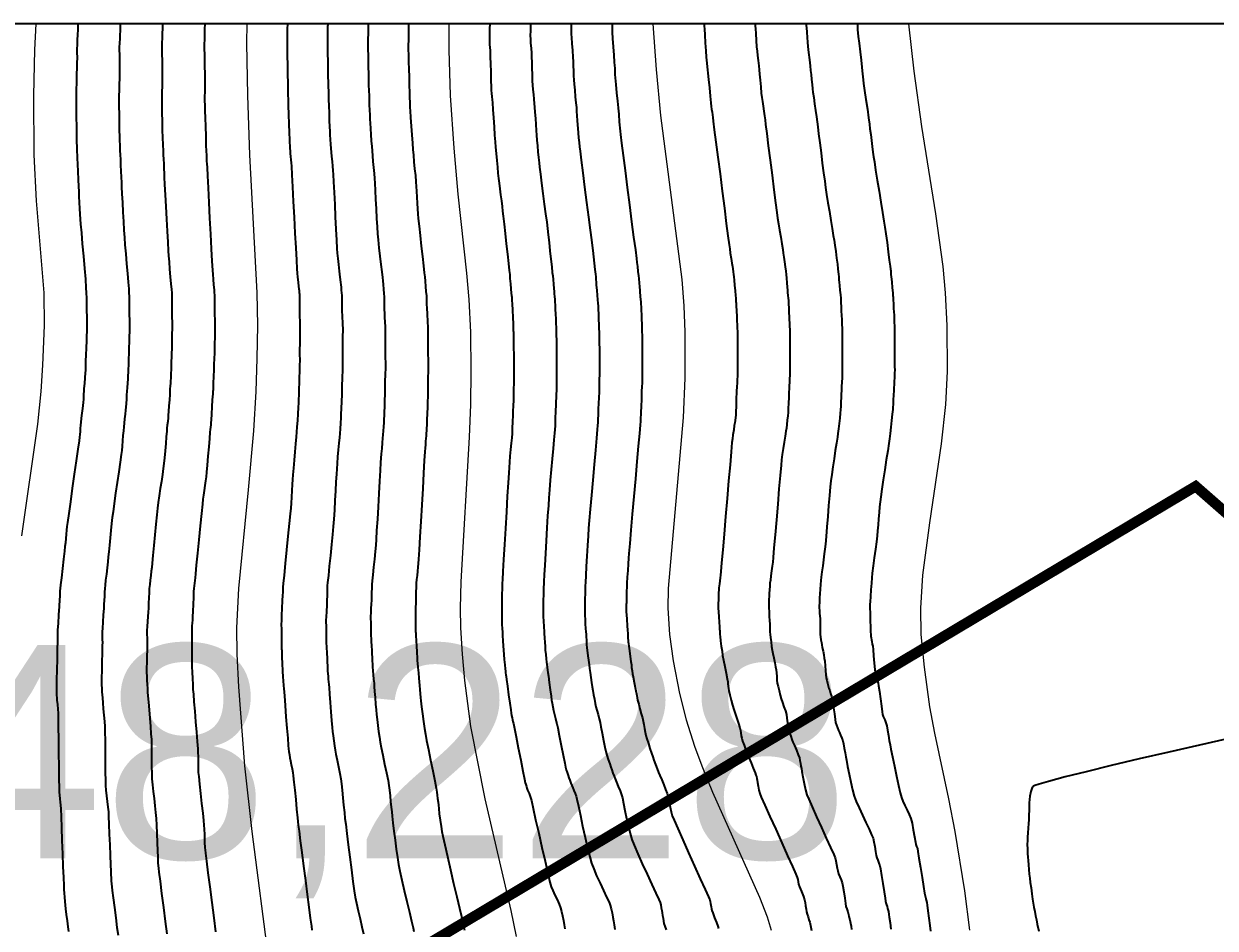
# Model space of a CAD drawing. Extents: x 27 to 849, y 0 to 853.
# Drawn here: x 329.2 to 442.5, y 766.5 to 852.5 of the extents above; entities that cross this region are included whole.
import ezdxf
from ezdxf.enums import TextEntityAlignment as Align

# ---------------------------------------------------------------- set-up
doc = ezdxf.new("R2010")
doc.units = 0
doc.header["$LTSCALE"] = 2
for name, color, linetype in [('ARQ - PORTAS E ESQUADRIAS 1-50', 2, 'Continuous'), ('Curva 1 m', 5, 'Continuous'), ('Curva Mestra', 1, 'Continuous'), ('TXT - TEXTO 01', 142, 'Continuous')]:
    doc.layers.add(name, color=color, linetype=linetype)
doc.styles.add('ARIAL', font='arial.ttf')

msp = doc.modelspace()

# ---------------------------------------------------------------- linework, layer by layer
at = {"layer": 'ARQ - PORTAS E ESQUADRIAS 1-50', "elevation": 45}
msp.add_lwpolyline([(848.94, 852.52), (26.51, 852.52), (26.51, 7.38), (848.94, 7.38)], close=True, dxfattribs=at)
at = {"layer": 'ARQ - PORTAS E ESQUADRIAS 1-50', "const_width": 1}
msp.add_lwpolyline([(619.66, 64.96), (532.95, 53.73), (488.22, 57.38), (464.07, 66.69), (452.24, 74.7), (148.79, 382.23), (76.61, 469.9), (65.46, 493.56), (62.14, 582.82), (440.6, 808.53), (802.5, 491.86), (619.66, 64.96)], close=True, dxfattribs=at)
at = {"layer": 'Curva 1 m', "linetype": 'Continuous', "lineweight": -3}
for points, elevation in [([(334.32, 852.52), (334.32, 852.5), (334.32, 852.44), (334.31, 852.31), (334.31, 852.16), (334.3, 851.94), (334.28, 851.5), (334.25, 850.97), (334.23, 850.49), (334.21, 850.19), (334.21, 849.96), (334.22, 849.69), (334.23, 849.42), (334.23, 849.19), (334.22, 848.9), (334.21, 848.37), (334.19, 847.69), (334.17, 846.95), (334.15, 846.25), (334.15, 845.69), (334.15, 845.16), (334.15, 844.44), (334.16, 843.62), (334.17, 842.79), (334.18, 842.05), (334.19, 841.48), (334.19, 841.19), (334.2, 840.93), (334.21, 840.63), (334.22, 840.32), (334.23, 840.06), (334.24, 839.75), (334.27, 839.18), (334.3, 838.46), (334.33, 837.72), (334.36, 837.05), (334.39, 836.56), (334.41, 836.09), (334.44, 835.54), (334.47, 834.96), (334.5, 834.41), (334.53, 833.94), (334.57, 833.47), (334.64, 832.64), (334.73, 831.59), (334.83, 830.43), (334.93, 829.26), (335.02, 828.22), (335.08, 827.4), (335.11, 826.94), (335.13, 826.44), (335.14, 825.82), (335.14, 825.2), (335.15, 824.7), (335.15, 824.44), (335.15, 824.24), (335.16, 824.01), (335.16, 823.81), (335.16, 823.62), (335.15, 823.39), (335.15, 823.19), (335.14, 822.92), (335.12, 822.38), (335.1, 821.69), (335.07, 821), (335.05, 820.46), (335.04, 820.19), (335.03, 819.99), (335.03, 819.76), (335.02, 819.56), (335, 819.31), (334.97, 818.85), (334.93, 818.31), (334.89, 817.83), (334.87, 817.56), (334.86, 817.33), (334.84, 817.05), (334.83, 816.81), (334.8, 816.51), (334.74, 815.93), (334.66, 815.27), (334.6, 814.67), (334.56, 814.31), (334.54, 814.05), (334.52, 813.75), (334.49, 813.45), (334.47, 813.19), (334.42, 812.84), (334.31, 812.05), (334.16, 810.96), (333.97, 809.69), (333.78, 808.34), (333.6, 807.05), (333.44, 805.93), (333.33, 805.1), (333.27, 804.69), (333.23, 804.35), (333.19, 803.96), (333.15, 803.55), (333.12, 803.15), (333.08, 802.81), (333.03, 802.36), (332.94, 801.6), (332.84, 800.7), (332.74, 799.83), (332.66, 799.15), (332.63, 798.81), (332.61, 798.58), (332.6, 798.3), (332.59, 798.06), (332.57, 797.75), (332.53, 797.1), (332.48, 796.29), (332.42, 795.49), (332.38, 794.86), (332.37, 794.56), (332.37, 794.41), (332.37, 794.22), (332.37, 794.06), (332.37, 793.75), (332.35, 793.04), (332.33, 792.09), (332.31, 791.06), (332.29, 790.11), (332.28, 789.39), (332.27, 789.06), (332.28, 788.87), (332.29, 788.64), (332.3, 788.44), (332.32, 788.19), (332.36, 787.78), (332.4, 787.32), (332.42, 786.94), (332.43, 786.52), (332.44, 785.65), (332.46, 784.48), (332.48, 783.17), (332.49, 781.85), (332.51, 780.7), (332.52, 779.84), (332.53, 779.44), (332.56, 779.15), (332.6, 778.81), (332.63, 778.48), (332.66, 778.19), (332.68, 777.84), (332.71, 777.09), (332.75, 776.06), (332.8, 774.85), (332.85, 773.58), (332.89, 772.37), (332.93, 771.32), (332.96, 770.56), (332.98, 770.19), (333, 769.84), (333.03, 769.44), (333.06, 769.04), (333.1, 768.69), (333.14, 768.33), (333.21, 767.79), (333.29, 767.19), (333.36, 766.62), (333.42, 766.19)], 51), ([(338.33, 852.52), (338.33, 852.5), (338.33, 852.43), (338.33, 852.28), (338.33, 852.04), (338.32, 851.79), (338.31, 851.53), (338.29, 851.13), (338.26, 850.68), (338.25, 850.31), (338.25, 850.01), (338.26, 849.59), (338.27, 849.14), (338.28, 848.69), (338.28, 848.31), (338.27, 847.9), (338.26, 847.36), (338.24, 846.76), (338.23, 846.18), (338.22, 845.69), (338.22, 845.24), (338.22, 844.64), (338.23, 843.96), (338.24, 843.3), (338.24, 842.72), (338.25, 842.31), (338.26, 841.91), (338.28, 841.44), (338.3, 840.94), (338.31, 840.47), (338.33, 840.06), (338.35, 839.63), (338.37, 839.08), (338.4, 838.49), (338.42, 837.92), (338.45, 837.44), (338.47, 837), (338.5, 836.34), (338.54, 835.52), (338.59, 834.62), (338.64, 833.72), (338.69, 832.88), (338.73, 832.19), (338.78, 831.49), (338.86, 830.63), (338.94, 829.69), (339.02, 828.78), (339.09, 827.95), (339.14, 827.31), (339.17, 826.94), (339.18, 826.59), (339.19, 826.16), (339.19, 825.73), (339.19, 825.34), (339.2, 825.06), (339.2, 824.78), (339.21, 824.44), (339.21, 824.1), (339.21, 823.81), (339.21, 823.53), (339.21, 823.19), (339.2, 822.85), (339.2, 822.56), (339.19, 822.24), (339.17, 821.72), (339.15, 821.15), (339.13, 820.64), (339.11, 820.31), (339.11, 820.03), (339.1, 819.69), (339.08, 819.35), (339.07, 819.06), (339.05, 818.75), (339.02, 818.34), (338.99, 817.92), (338.96, 817.56), (338.94, 817.22), (338.92, 816.81), (338.9, 816.41), (338.87, 816.06), (338.84, 815.76), (338.8, 815.38), (338.75, 814.95), (338.71, 814.54), (338.67, 814.19), (338.64, 813.82), (338.6, 813.35), (338.56, 812.85), (338.52, 812.36), (338.48, 811.94), (338.43, 811.54), (338.33, 810.83), (338.2, 809.92), (338.05, 808.9), (337.9, 807.86), (337.76, 806.9), (337.65, 806.1), (337.58, 805.56), (337.52, 805), (337.45, 804.33), (337.38, 803.62), (337.31, 802.92), (337.25, 802.3), (337.2, 801.81), (337.15, 801.34), (337.09, 800.77), (337.02, 800.16), (336.95, 799.59), (336.9, 799.12), (336.87, 798.81), (336.84, 798.47), (336.83, 798.07), (336.81, 797.66), (336.79, 797.31), (336.77, 796.91), (336.73, 796.3), (336.68, 795.61), (336.64, 795.03), (336.62, 794.69), (336.62, 794.46), (336.63, 794.19), (336.63, 793.92), (336.64, 793.69), (336.63, 793.34), (336.62, 792.67), (336.6, 791.84), (336.58, 791), (336.57, 790.31), (336.56, 789.94), (336.57, 789.65), (336.58, 789.31), (336.6, 788.98), (336.62, 788.69), (336.64, 788.41), (336.68, 787.94), (336.73, 787.37), (336.79, 786.75), (336.83, 786.17), (336.86, 785.69), (336.87, 785.16), (336.89, 784.34), (336.89, 783.35), (336.9, 782.31), (336.91, 781.33), (336.93, 780.54), (336.94, 780.06), (336.98, 779.61), (337.04, 779.09), (337.1, 778.54), (337.16, 778.02), (337.21, 777.56), (337.23, 777.13), (337.26, 776.39), (337.3, 775.45), (337.34, 774.43), (337.37, 773.42), (337.41, 772.54), (337.43, 771.88), (337.44, 771.56), (337.46, 771.3), (337.48, 771), (337.51, 770.7), (337.53, 770.44), (337.57, 770.09), (337.66, 769.39), (337.78, 768.47), (337.91, 767.48), (338.03, 766.55), (338.13, 765.83)], 52), ([(342.35, 852.52), (342.35, 852.5), (342.35, 852.42), (342.35, 852.27), (342.35, 852.02), (342.34, 851.68), (342.34, 851.42), (342.32, 851.11), (342.3, 850.75), (342.29, 850.44), (342.29, 850.16), (342.3, 849.65), (342.31, 849.02), (342.32, 848.37), (342.33, 847.81), (342.33, 847.44), (342.32, 847.04), (342.31, 846.56), (342.3, 846.09), (342.29, 845.69), (342.29, 845.33), (342.29, 844.87), (342.3, 844.36), (342.3, 843.86), (342.31, 843.44), (342.32, 843.01), (342.34, 842.4), (342.37, 841.7), (342.39, 841.01), (342.41, 840.44), (342.43, 840.06), (342.45, 839.66), (342.47, 839.19), (342.49, 838.72), (342.51, 838.31), (342.53, 837.95), (342.56, 837.24), (342.61, 836.27), (342.67, 835.15), (342.74, 833.95), (342.8, 832.79), (342.86, 831.76), (342.9, 830.94), (342.93, 830.44), (342.98, 829.88), (343.03, 829.19), (343.1, 828.46), (343.16, 827.79), (343.2, 827.25), (343.23, 826.94), (343.23, 826.65), (343.24, 826.32), (343.24, 825.98), (343.24, 825.69), (343.25, 825.41), (343.25, 825.03), (343.26, 824.59), (343.27, 824.17), (343.27, 823.81), (343.27, 823.47), (343.26, 823.05), (343.26, 822.63), (343.25, 822.24), (343.25, 821.94), (343.23, 821.59), (343.22, 821.19), (343.2, 820.79), (343.19, 820.44), (343.18, 820.12), (343.17, 819.68), (343.15, 819.23), (343.14, 818.82), (343.13, 818.56), (343.11, 818.33), (343.09, 818.06), (343.07, 817.8), (343.05, 817.56), (343.04, 817.26), (343.01, 816.75), (342.97, 816.17), (342.94, 815.65), (342.91, 815.31), (342.89, 815.03), (342.85, 814.69), (342.81, 814.35), (342.78, 814.06), (342.76, 813.76), (342.72, 813.24), (342.66, 812.59), (342.6, 811.89), (342.55, 811.23), (342.49, 810.69), (342.43, 810.23), (342.35, 809.65), (342.26, 809), (342.15, 808.31), (342.05, 807.62), (341.96, 806.99), (341.89, 806.44), (341.82, 805.8), (341.73, 804.92), (341.63, 803.92), (341.53, 802.9), (341.44, 801.96), (341.37, 801.23), (341.33, 800.81), (341.29, 800.45), (341.24, 800.03), (341.18, 799.6), (341.14, 799.18), (341.1, 798.81), (341.08, 798.42), (341.05, 797.93), (341.03, 797.4), (341.01, 796.93), (340.99, 796.56), (340.97, 796.15), (340.93, 795.66), (340.9, 795.19), (340.88, 794.81), (340.88, 794.47), (340.89, 794.07), (340.9, 793.66), (340.9, 793.31), (340.89, 792.95), (340.88, 792.41), (340.86, 791.8), (340.85, 791.23), (340.85, 790.81), (340.86, 790.48), (340.87, 790.08), (340.89, 789.67), (340.92, 789.28), (340.94, 788.94), (340.96, 788.59), (341.01, 788), (341.08, 787.27), (341.15, 786.47), (341.21, 785.68), (341.26, 784.98), (341.3, 784.44), (341.31, 783.88), (341.32, 783.25), (341.32, 782.56), (341.32, 781.88), (341.33, 781.24), (341.35, 780.69), (341.4, 780.14), (341.46, 779.5), (341.55, 778.82), (341.63, 778.14), (341.7, 777.5), (341.75, 776.94), (341.79, 776.31), (341.82, 775.5), (341.85, 774.64), (341.88, 773.84), (341.9, 773.24), (341.91, 772.94), (341.92, 772.7), (341.94, 772.43), (341.97, 772.19), (342.01, 771.82), (342.12, 770.97), (342.27, 769.8), (342.45, 768.46), (342.62, 767.13), (342.78, 765.95)], 53), ([(346.37, 852.52), (346.37, 852.49), (346.37, 852.38), (346.36, 852.14), (346.36, 851.77), (346.35, 851.31), (346.35, 851.06), (346.34, 850.9), (346.33, 850.72), (346.33, 850.56), (346.33, 850.24), (346.34, 849.52), (346.35, 848.6), (346.37, 847.68), (346.38, 846.93), (346.38, 846.56), (346.38, 846.29), (346.37, 845.97), (346.36, 845.69), (346.36, 845.46), (346.36, 845.15), (346.37, 844.83), (346.37, 844.56), (346.38, 844.23), (346.4, 843.58), (346.43, 842.74), (346.47, 841.84), (346.49, 841.01), (346.52, 840.37), (346.53, 840.06), (346.54, 839.79), (346.55, 839.47), (346.57, 839.19), (346.59, 838.85), (346.63, 838.05), (346.69, 836.91), (346.76, 835.53), (346.84, 834.03), (346.92, 832.52), (347, 831.12), (347.06, 829.94), (347.11, 829.09), (347.13, 828.69), (347.17, 828.24), (347.22, 827.7), (347.26, 827.22), (347.28, 826.94), (347.29, 826.74), (347.29, 826.51), (347.29, 826.31), (347.29, 826.05), (347.3, 825.55), (347.31, 824.93), (347.32, 824.31), (347.33, 823.81), (347.32, 823.32), (347.32, 822.7), (347.31, 822.09), (347.3, 821.59), (347.29, 821.31), (347.29, 821.08), (347.28, 820.8), (347.27, 820.56), (347.25, 820.24), (347.23, 819.64), (347.21, 818.94), (347.19, 818.36), (347.18, 818.06), (347.17, 817.91), (347.16, 817.72), (347.14, 817.56), (347.13, 817.31), (347.09, 816.76), (347.05, 816.08), (347.01, 815.39), (346.98, 814.84), (346.96, 814.56), (346.94, 814.37), (346.91, 814.14), (346.89, 813.94), (346.87, 813.67), (346.82, 813.07), (346.75, 812.28), (346.68, 811.4), (346.61, 810.55), (346.54, 809.86), (346.5, 809.44), (346.45, 809.06), (346.39, 808.61), (346.32, 808.14), (346.25, 807.7), (346.2, 807.31), (346.15, 806.84), (346.06, 805.94), (345.94, 804.76), (345.81, 803.45), (345.68, 802.16), (345.57, 801.02), (345.49, 800.19), (345.45, 799.81), (345.42, 799.58), (345.39, 799.32), (345.36, 799.05), (345.34, 798.81), (345.32, 798.52), (345.29, 797.97), (345.26, 797.3), (345.23, 796.64), (345.21, 796.1), (345.2, 795.81), (345.18, 795.54), (345.15, 795.22), (345.14, 794.94), (345.14, 794.67), (345.15, 794.23), (345.15, 793.72), (345.16, 793.25), (345.16, 792.94), (345.16, 792.65), (345.15, 792.31), (345.14, 791.98), (345.14, 791.69), (345.15, 791.37), (345.17, 790.86), (345.2, 790.26), (345.23, 789.67), (345.25, 789.19), (345.29, 788.76), (345.34, 788.04), (345.42, 787.13), (345.5, 786.13), (345.58, 785.13), (345.66, 784.24), (345.71, 783.56), (345.73, 783.19), (345.74, 782.85), (345.75, 782.46), (345.75, 782.05), (345.75, 781.65), (345.76, 781.31), (345.8, 780.91), (345.87, 780.2), (345.97, 779.31), (346.08, 778.35), (346.18, 777.45), (346.25, 776.73), (346.29, 776.31), (346.32, 775.91), (346.34, 775.41), (346.35, 774.91), (346.36, 774.51), (346.37, 774.31), (346.38, 774.13), (346.4, 773.94), (346.44, 773.64), (346.54, 772.87), (346.68, 771.76), (346.86, 770.42), (347.05, 768.95), (347.24, 767.49), (347.41, 766.14)], 54), ([(354.23, 852.52), (354.23, 852.49), (354.23, 852.38), (354.22, 852.14), (354.22, 851.77), (354.21, 851.31), (354.21, 851.06), (354.21, 850.9), (354.21, 850.72), (354.21, 850.56), (354.21, 850.24), (354.22, 849.52), (354.23, 848.6), (354.24, 847.68), (354.26, 846.93), (354.26, 846.56), (354.27, 846.29), (354.28, 845.97), (354.29, 845.69), (354.3, 845.38), (354.32, 844.74), (354.35, 843.9), (354.38, 843), (354.41, 842.16), (354.43, 841.51), (354.44, 841.19), (354.46, 840.95), (354.48, 840.68), (354.5, 840.41), (354.51, 840.19), (354.54, 839.91), (354.57, 839.59), (354.59, 839.31), (354.61, 838.97), (354.65, 838.17), (354.72, 837.02), (354.79, 835.63), (354.87, 834.13), (354.95, 832.62), (355.02, 831.22), (355.09, 830.04), (355.14, 829.2), (355.16, 828.81), (355.2, 828.43), (355.25, 827.96), (355.3, 827.55), (355.32, 827.31), (355.34, 827.16), (355.36, 826.97), (355.37, 826.81), (355.37, 826.52), (355.38, 825.93), (355.39, 825.23), (355.4, 824.63), (355.41, 824.31), (355.41, 824.12), (355.43, 823.89), (355.43, 823.69), (355.43, 823.39), (355.42, 822.8), (355.41, 822.11), (355.4, 821.51), (355.4, 821.19), (355.4, 820.95), (355.41, 820.68), (355.41, 820.44), (355.4, 820.12), (355.38, 819.52), (355.36, 818.83), (355.34, 818.24), (355.33, 817.94), (355.32, 817.74), (355.32, 817.51), (355.32, 817.31), (355.31, 817.12), (355.3, 816.89), (355.29, 816.69), (355.28, 816.47), (355.25, 816.02), (355.22, 815.43), (355.18, 814.79), (355.14, 814.18), (355.11, 813.69), (355.07, 813.23), (355.01, 812.58), (354.94, 811.81), (354.87, 811.02), (354.81, 810.26), (354.75, 809.63), (354.72, 809.19), (354.69, 808.69), (354.65, 808.12), (354.62, 807.51), (354.59, 806.94), (354.55, 806.44), (354.51, 805.91), (354.41, 804.98), (354.29, 803.78), (354.16, 802.47), (354.03, 801.18), (353.92, 800.06), (353.84, 799.27), (353.8, 798.94), (353.8, 798.78), (353.79, 798.6), (353.79, 798.44), (353.78, 798.18), (353.75, 797.63), (353.72, 796.93), (353.68, 796.23), (353.66, 795.69), (353.65, 795.44), (353.65, 795.25), (353.66, 795.06), (353.66, 794.83), (353.66, 794.36), (353.67, 793.8), (353.68, 793.31), (353.68, 793.06), (353.69, 792.91), (353.7, 792.72), (353.71, 792.56), (353.72, 792.27), (353.75, 791.67), (353.78, 790.96), (353.81, 790.36), (353.82, 790.06), (353.84, 789.91), (353.85, 789.72), (353.87, 789.56), (353.89, 789.28), (353.95, 788.6), (354.02, 787.67), (354.1, 786.6), (354.19, 785.53), (354.27, 784.58), (354.32, 783.88), (354.35, 783.56), (354.38, 783.29), (354.43, 782.97), (354.47, 782.69), (354.52, 782.43), (354.6, 782.05), (354.68, 781.65), (354.74, 781.31), (354.78, 780.99), (354.84, 780.4), (354.93, 779.61), (355.02, 778.73), (355.11, 777.82), (355.2, 776.99), (355.27, 776.31), (355.35, 775.73), (355.46, 774.82), (355.6, 773.68), (355.77, 772.38), (355.94, 771.03), (356.12, 769.7), (356.28, 768.48), (356.41, 767.45), (356.51, 766.7), (356.57, 766.31)], 56), ([(358.07, 852.52), (358.07, 852.5), (358.07, 852.42), (358.06, 852.27), (358.06, 852.02), (358.06, 851.68), (358.05, 851.42), (358.05, 851.11), (358.05, 850.75), (358.05, 850.44), (358.05, 850.16), (358.06, 849.65), (358.07, 849.02), (358.07, 848.37), (358.08, 847.81), (358.09, 847.44), (358.1, 847.04), (358.11, 846.56), (358.13, 846.09), (358.14, 845.69), (358.15, 845.32), (358.17, 844.73), (358.2, 844.03), (358.22, 843.32), (358.24, 842.72), (358.26, 842.31), (358.28, 841.95), (358.31, 841.51), (358.34, 841.07), (358.37, 840.65), (358.4, 840.31), (358.43, 839.91), (358.48, 839.44), (358.52, 838.97), (358.56, 838.56), (358.58, 838.2), (358.62, 837.48), (358.67, 836.49), (358.73, 835.35), (358.79, 834.15), (358.85, 832.98), (358.9, 831.95), (358.95, 831.16), (358.98, 830.69), (359.03, 830.21), (359.09, 829.62), (359.16, 828.99), (359.23, 828.41), (359.28, 827.95), (359.31, 827.69), (359.34, 827.46), (359.36, 827.19), (359.38, 826.92), (359.4, 826.69), (359.41, 826.42), (359.41, 826.01), (359.42, 825.54), (359.42, 825.11), (359.43, 824.81), (359.44, 824.53), (359.46, 824.19), (359.48, 823.85), (359.49, 823.56), (359.49, 823.28), (359.48, 822.88), (359.47, 822.43), (359.46, 822.01), (359.46, 821.69), (359.46, 821.34), (359.47, 820.94), (359.48, 820.54), (359.48, 820.19), (359.47, 819.87), (359.46, 819.45), (359.44, 819), (359.43, 818.6), (359.42, 818.31), (359.41, 818.03), (359.41, 817.69), (359.41, 817.35), (359.4, 817.06), (359.39, 816.78), (359.38, 816.44), (359.36, 816.1), (359.35, 815.81), (359.33, 815.51), (359.31, 815.05), (359.28, 814.52), (359.24, 814), (359.21, 813.56), (359.18, 813.17), (359.13, 812.62), (359.07, 811.99), (359.01, 811.33), (358.96, 810.71), (358.92, 810.19), (358.89, 809.68), (358.85, 808.96), (358.8, 808.11), (358.75, 807.19), (358.7, 806.26), (358.65, 805.41), (358.6, 804.69), (358.53, 803.93), (358.44, 802.98), (358.33, 801.95), (358.22, 800.93), (358.13, 800.04), (358.06, 799.38), (358.03, 799.06), (358.02, 798.83), (358.02, 798.57), (358.01, 798.3), (358.01, 798.06), (357.99, 797.75), (357.97, 797.22), (357.94, 796.62), (357.91, 796.1), (357.9, 795.81), (357.9, 795.58), (357.91, 795.3), (357.91, 795.06), (357.92, 794.78), (357.92, 794.34), (357.93, 793.88), (357.93, 793.56), (357.94, 793.33), (357.96, 793.06), (357.98, 792.8), (357.99, 792.56), (358, 792.29), (358.02, 791.87), (358.04, 791.39), (358.06, 790.96), (358.08, 790.69), (358.1, 790.46), (358.12, 790.19), (358.15, 789.92), (358.17, 789.69), (358.19, 789.38), (358.24, 788.76), (358.3, 787.95), (358.37, 787.07), (358.44, 786.24), (358.49, 785.57), (358.53, 785.19), (358.58, 784.78), (358.64, 784.31), (358.71, 783.84), (358.77, 783.44), (358.84, 783.05), (358.96, 782.48), (359.1, 781.84), (359.22, 781.21), (359.31, 780.69), (359.37, 780.23), (359.44, 779.61), (359.51, 778.91), (359.58, 778.19), (359.65, 777.51), (359.71, 776.94), (359.78, 776.38), (359.88, 775.51), (360.02, 774.43), (360.16, 773.24), (360.32, 772.05), (360.46, 770.95), (360.59, 770.05), (360.68, 769.44), (360.8, 768.86), (360.96, 768.14), (361.14, 767.37), (361.32, 766.61), (361.48, 765.95)], 57), ([(361.91, 852.52), (361.91, 852.5), (361.91, 852.43), (361.9, 852.28), (361.9, 852.04), (361.9, 851.79), (361.9, 851.53), (361.89, 851.13), (361.89, 850.68), (361.89, 850.31), (361.89, 850.01), (361.9, 849.59), (361.9, 849.14), (361.91, 848.69), (361.92, 848.31), (361.93, 847.89), (361.95, 847.33), (361.96, 846.72), (361.98, 846.14), (362, 845.69), (362.01, 845.28), (362.02, 844.81), (362.04, 844.32), (362.06, 843.85), (362.08, 843.44), (362.1, 843.06), (362.13, 842.55), (362.17, 841.98), (362.21, 841.4), (362.25, 840.86), (362.28, 840.44), (362.32, 839.97), (362.37, 839.42), (362.43, 838.84), (362.48, 838.29), (362.52, 837.81), (362.55, 837.37), (362.58, 836.68), (362.62, 835.83), (362.67, 834.92), (362.71, 834.01), (362.76, 833.2), (362.8, 832.56), (362.86, 831.96), (362.94, 831.22), (363.03, 830.41), (363.12, 829.63), (363.2, 828.92), (363.27, 828.38), (363.3, 828.06), (363.34, 827.71), (363.37, 827.29), (363.41, 826.88), (363.43, 826.56), (363.44, 826.28), (363.44, 825.94), (363.45, 825.6), (363.45, 825.31), (363.46, 825.02), (363.48, 824.61), (363.51, 824.15), (363.53, 823.73), (363.54, 823.44), (363.54, 823.15), (363.53, 822.81), (363.52, 822.48), (363.52, 822.19), (363.52, 821.86), (363.53, 821.35), (363.54, 820.78), (363.55, 820.27), (363.55, 819.94), (363.55, 819.65), (363.53, 819.31), (363.52, 818.98), (363.51, 818.69), (363.5, 818.41), (363.5, 818.03), (363.5, 817.59), (363.49, 817.17), (363.48, 816.81), (363.47, 816.47), (363.46, 816.05), (363.44, 815.63), (363.42, 815.24), (363.41, 814.94), (363.39, 814.59), (363.37, 814.19), (363.34, 813.79), (363.32, 813.44), (363.29, 813.11), (363.25, 812.65), (363.2, 812.13), (363.16, 811.62), (363.12, 811.19), (363.1, 810.78), (363.05, 810.02), (362.99, 809.01), (362.93, 807.83), (362.86, 806.59), (362.79, 805.39), (362.72, 804.32), (362.67, 803.47), (362.64, 802.94), (362.58, 802.34), (362.51, 801.61), (362.43, 800.84), (362.35, 800.12), (362.29, 799.54), (362.26, 799.19), (362.25, 798.84), (362.24, 798.44), (362.23, 798.04), (362.22, 797.69), (362.21, 797.33), (362.18, 796.9), (362.16, 796.49), (362.15, 796.19), (362.15, 795.93), (362.16, 795.61), (362.17, 795.31), (362.17, 795.06), (362.18, 794.83), (362.18, 794.56), (362.18, 794.3), (362.19, 794.06), (362.2, 793.77), (362.23, 793.34), (362.25, 792.9), (362.27, 792.56), (362.29, 792.28), (362.3, 791.94), (362.31, 791.6), (362.33, 791.31), (362.36, 791), (362.39, 790.59), (362.43, 790.17), (362.47, 789.81), (362.49, 789.5), (362.53, 789.02), (362.57, 788.43), (362.62, 787.82), (362.67, 787.25), (362.71, 786.81), (362.76, 786.34), (362.83, 785.79), (362.91, 785.21), (362.99, 784.66), (363.07, 784.19), (363.16, 783.69), (363.31, 782.96), (363.48, 782.11), (363.65, 781.27), (363.8, 780.55), (363.88, 780.06), (363.94, 779.61), (364, 779.09), (364.05, 778.54), (364.1, 778.02), (364.15, 777.56), (364.2, 777.15), (364.27, 776.51), (364.36, 775.73), (364.47, 774.88), (364.58, 774.02), (364.69, 773.22), (364.8, 772.56), (364.93, 771.93), (365.11, 771.07), (365.34, 770.07), (365.59, 769.03), (365.83, 768.03), (366.03, 767.17), (366.19, 766.52), (366.27, 766.19)], 58), ([(365.75, 852.52), (365.75, 852.5), (365.75, 852.44), (365.74, 852.31), (365.74, 852.16), (365.74, 851.94), (365.74, 851.5), (365.74, 850.97), (365.73, 850.49), (365.73, 850.19), (365.73, 849.96), (365.74, 849.69), (365.74, 849.42), (365.75, 849.19), (365.76, 848.86), (365.77, 848.23), (365.8, 847.45), (365.82, 846.67), (365.84, 846.03), (365.85, 845.69), (365.86, 845.43), (365.87, 845.13), (365.88, 844.82), (365.89, 844.56), (365.91, 844.23), (365.95, 843.6), (366.01, 842.8), (366.06, 841.95), (366.12, 841.16), (366.17, 840.56), (366.21, 840.03), (366.27, 839.4), (366.33, 838.73), (366.4, 838.08), (366.45, 837.5), (366.48, 837.06), (366.51, 836.59), (366.54, 836.04), (366.57, 835.46), (366.59, 834.91), (366.63, 834.44), (366.67, 834), (366.75, 833.28), (366.85, 832.38), (366.96, 831.38), (367.07, 830.39), (367.17, 829.5), (367.25, 828.82), (367.29, 828.44), (367.33, 828.04), (367.37, 827.55), (367.41, 827.06), (367.45, 826.66), (367.46, 826.44), (367.47, 826.24), (367.47, 826.01), (367.47, 825.81), (367.49, 825.51), (367.51, 824.91), (367.55, 824.22), (367.58, 823.62), (367.59, 823.31), (367.59, 823.12), (367.58, 822.89), (367.58, 822.69), (367.58, 822.42), (367.59, 821.88), (367.6, 821.19), (367.61, 820.5), (367.62, 819.96), (367.62, 819.69), (367.62, 819.49), (367.61, 819.26), (367.6, 819.06), (367.6, 818.8), (367.59, 818.3), (367.59, 817.68), (367.58, 817.06), (367.57, 816.56), (367.55, 816.07), (367.53, 815.45), (367.5, 814.84), (367.48, 814.34), (367.47, 814.06), (367.46, 813.83), (367.44, 813.55), (367.42, 813.31), (367.4, 813.1), (367.38, 812.79), (367.35, 812.46), (367.33, 812.19), (367.3, 811.82), (367.25, 810.98), (367.18, 809.78), (367.1, 808.33), (367.01, 806.77), (366.92, 805.19), (366.83, 803.73), (366.76, 802.5), (366.7, 801.61), (366.68, 801.19), (366.64, 800.85), (366.6, 800.46), (366.56, 800.05), (366.52, 799.65), (366.49, 799.31), (366.47, 798.93), (366.46, 798.45), (366.45, 797.96), (366.44, 797.55), (366.44, 797.31), (366.43, 797.08), (366.41, 796.8), (366.4, 796.56), (366.41, 796.26), (366.42, 795.79), (366.43, 795.33), (366.43, 795.06), (366.43, 794.91), (366.43, 794.72), (366.44, 794.56), (366.45, 794.32), (366.48, 793.85), (366.51, 793.3), (366.54, 792.82), (366.55, 792.56), (366.56, 792.37), (366.57, 792.14), (366.58, 791.94), (366.6, 791.71), (366.64, 791.28), (366.69, 790.77), (366.73, 790.29), (366.77, 789.94), (366.79, 789.59), (366.82, 789.19), (366.85, 788.79), (366.89, 788.44), (366.93, 788.11), (367, 787.56), (367.08, 786.89), (367.18, 786.17), (367.28, 785.49), (367.37, 784.94), (367.47, 784.36), (367.64, 783.5), (367.84, 782.49), (368.05, 781.45), (368.24, 780.51), (368.39, 779.8), (368.45, 779.44), (368.49, 779.15), (368.52, 778.82), (368.56, 778.48), (368.59, 778.19), (368.62, 777.87), (368.68, 777.36), (368.76, 776.76), (368.84, 776.17), (368.91, 775.69), (369.01, 775.24), (369.19, 774.41), (369.45, 773.31), (369.74, 772.05), (370.04, 770.74), (370.34, 769.48), (370.59, 768.4), (370.78, 767.6), (370.87, 767.19), (370.96, 766.8), (371.06, 766.31)], 59), ([(373.47, 852.52), (373.47, 852.49), (373.47, 852.38), (373.46, 852.16), (373.46, 851.78), (373.46, 851.27), (373.45, 850.82), (373.46, 850.56), (373.47, 850.28), (373.5, 849.97), (373.52, 849.69), (373.53, 849.37), (373.55, 848.73), (373.57, 847.94), (373.59, 847.15), (373.61, 846.51), (373.62, 846.19), (373.65, 845.91), (373.68, 845.59), (373.71, 845.31), (373.73, 845), (373.77, 844.38), (373.83, 843.58), (373.88, 842.71), (373.94, 841.92), (373.98, 841.31), (374.03, 840.79), (374.08, 840.18), (374.14, 839.53), (374.2, 838.89), (374.25, 838.3), (374.3, 837.81), (374.36, 837.35), (374.43, 836.82), (374.5, 836.25), (374.58, 835.69), (374.65, 835.15), (374.7, 834.69), (374.76, 834.21), (374.84, 833.48), (374.94, 832.57), (375.05, 831.58), (375.16, 830.6), (375.26, 829.73), (375.33, 829.07), (375.37, 828.69), (375.4, 828.29), (375.45, 827.79), (375.49, 827.3), (375.52, 826.9), (375.54, 826.69), (375.56, 826.53), (375.57, 826.35), (375.58, 826.19), (375.6, 825.89), (375.63, 825.29), (375.66, 824.59), (375.69, 823.99), (375.7, 823.69), (375.71, 823.53), (375.71, 823.35), (375.72, 823.19), (375.72, 822.94), (375.73, 822.4), (375.74, 821.73), (375.75, 821.04), (375.76, 820.48), (375.76, 820.19), (375.76, 819.91), (375.76, 819.59), (375.76, 819.31), (375.76, 818.98), (375.75, 818.39), (375.74, 817.71), (375.73, 817.13), (375.73, 816.81), (375.72, 816.58), (375.71, 816.3), (375.69, 816.06), (375.68, 815.79), (375.67, 815.29), (375.65, 814.67), (375.62, 814.06), (375.6, 813.56), (375.56, 813.15), (375.52, 812.62), (375.46, 812.02), (375.4, 811.39), (375.35, 810.81), (375.31, 810.31), (375.28, 809.8), (375.22, 808.85), (375.14, 807.58), (375.06, 806.1), (374.97, 804.53), (374.87, 802.98), (374.79, 801.57), (374.73, 800.41), (374.68, 799.62), (374.66, 799.31), (374.66, 799.13), (374.65, 798.94), (374.65, 798.73), (374.64, 798.31), (374.62, 797.79), (374.61, 797.29), (374.61, 796.94), (374.61, 796.56), (374.62, 796.09), (374.63, 795.67), (374.63, 795.44), (374.64, 795.28), (374.65, 795.1), (374.66, 794.94), (374.68, 794.73), (374.7, 794.33), (374.73, 793.84), (374.75, 793.34), (374.78, 792.94), (374.81, 792.54), (374.86, 792.04), (374.9, 791.55), (374.94, 791.15), (374.96, 790.94), (374.98, 790.78), (375.01, 790.6), (375.03, 790.44), (375.07, 790.15), (375.16, 789.51), (375.27, 788.7), (375.38, 787.89), (375.47, 787.25), (375.51, 786.94), (375.55, 786.73), (375.6, 786.5), (375.63, 786.31), (375.67, 786.16), (375.72, 785.97), (375.76, 785.81), (375.83, 785.48), (375.99, 784.69), (376.19, 783.64), (376.42, 782.49), (376.63, 781.44), (376.78, 780.66), (376.85, 780.31), (376.9, 780.15), (376.96, 779.96), (377.01, 779.81), (377.08, 779.63), (377.15, 779.44), (377.21, 779.3), (377.29, 779.11), (377.35, 778.94), (377.43, 778.63), (377.6, 777.88), (377.84, 776.8), (378.13, 775.52), (378.43, 774.17), (378.73, 772.86), (379, 771.72), (379.2, 770.87), (379.31, 770.44), (379.46, 770.07), (379.66, 769.65), (379.87, 769.21), (380.07, 768.79), (380.21, 768.44), (380.3, 768.09), (380.39, 767.67), (380.48, 767.23), (380.55, 766.8), (380.62, 766.44)], 61), ([(377.35, 852.52), (377.34, 852.49), (377.34, 852.39), (377.34, 852.19), (377.34, 851.86), (377.33, 851.42), (377.34, 851.05), (377.36, 850.68), (377.4, 850.21), (377.43, 849.73), (377.46, 849.31), (377.48, 848.91), (377.49, 848.33), (377.51, 847.68), (377.52, 847.1), (377.54, 846.69), (377.57, 846.28), (377.62, 845.81), (377.67, 845.34), (377.71, 844.94), (377.74, 844.6), (377.77, 844.11), (377.81, 843.53), (377.85, 842.93), (377.89, 842.37), (377.92, 841.94), (377.96, 841.47), (378.01, 840.91), (378.06, 840.34), (378.11, 839.79), (378.16, 839.31), (378.21, 838.9), (378.3, 838.21), (378.41, 837.35), (378.53, 836.38), (378.66, 835.38), (378.79, 834.45), (378.89, 833.65), (378.96, 833.06), (379.03, 832.46), (379.11, 831.72), (379.2, 830.92), (379.29, 830.13), (379.37, 829.42), (379.42, 828.88), (379.46, 828.56), (379.49, 828.2), (379.53, 827.77), (379.56, 827.36), (379.59, 827.06), (379.61, 826.83), (379.63, 826.57), (379.65, 826.3), (379.67, 826.06), (379.69, 825.79), (379.71, 825.37), (379.73, 824.89), (379.75, 824.46), (379.76, 824.19), (379.77, 823.96), (379.78, 823.69), (379.79, 823.42), (379.8, 823.19), (379.8, 822.9), (379.81, 822.42), (379.82, 821.86), (379.82, 821.33), (379.83, 820.94), (379.83, 820.54), (379.83, 820.06), (379.83, 819.59), (379.83, 819.19), (379.83, 818.85), (379.82, 818.44), (379.82, 818.01), (379.81, 817.62), (379.8, 817.31), (379.79, 816.97), (379.77, 816.56), (379.75, 816.16), (379.74, 815.81), (379.73, 815.51), (379.71, 815.13), (379.7, 814.7), (379.68, 814.29), (379.66, 813.94), (379.64, 813.59), (379.58, 812.96), (379.5, 812.12), (379.42, 811.15), (379.32, 810.13), (379.23, 809.12), (379.16, 808.2), (379.1, 807.44), (379.05, 806.71), (378.98, 805.72), (378.91, 804.57), (378.84, 803.35), (378.77, 802.14), (378.71, 801.03), (378.66, 800.11), (378.62, 799.47), (378.61, 799.19), (378.6, 798.95), (378.6, 798.68), (378.59, 798.44), (378.59, 798.16), (378.57, 797.73), (378.56, 797.27), (378.56, 796.94), (378.56, 796.68), (378.56, 796.37), (378.57, 796.06), (378.58, 795.81), (378.59, 795.58), (378.61, 795.31), (378.62, 795.05), (378.64, 794.81), (378.66, 794.52), (378.68, 794.11), (378.7, 793.68), (378.73, 793.31), (378.76, 792.95), (378.8, 792.52), (378.83, 792.11), (378.86, 791.81), (378.89, 791.58), (378.93, 791.31), (378.97, 791.05), (379, 790.81), (379.05, 790.47), (379.13, 789.87), (379.22, 789.18), (379.31, 788.57), (379.36, 788.19), (379.41, 787.89), (379.48, 787.54), (379.55, 787.2), (379.6, 786.94), (379.66, 786.71), (379.73, 786.44), (379.8, 786.17), (379.86, 785.94), (379.94, 785.56), (380.09, 784.81), (380.27, 783.88), (380.45, 782.94), (380.6, 782.2), (380.68, 781.81), (380.75, 781.57), (380.84, 781.29), (380.93, 781.02), (381, 780.81), (381.08, 780.58), (381.18, 780.3), (381.27, 780.06), (381.36, 779.86), (381.47, 779.59), (381.59, 779.31), (381.68, 779.06), (381.75, 778.76), (381.9, 778.11), (382.09, 777.22), (382.31, 776.19), (382.55, 775.12), (382.78, 774.11), (382.99, 773.27), (383.15, 772.69), (383.36, 772.14), (383.64, 771.48), (383.97, 770.77), (384.3, 770.08), (384.59, 769.46), (384.82, 768.98), (384.94, 768.69), (385.03, 768.35), (385.11, 767.94), (385.18, 767.54), (385.25, 767.19), (385.31, 766.82), (385.38, 766.37)], 62), ([(381.22, 852.52), (381.22, 852.49), (381.22, 852.39), (381.22, 852.19), (381.22, 851.88), (381.22, 851.54), (381.24, 851.21), (381.28, 850.65), (381.33, 849.98), (381.38, 849.36), (381.4, 848.94), (381.42, 848.54), (381.43, 848.06), (381.44, 847.59), (381.46, 847.19), (381.49, 846.79), (381.55, 846.22), (381.61, 845.58), (381.67, 845), (381.72, 844.56), (381.74, 844.2), (381.77, 843.77), (381.8, 843.32), (381.83, 842.9), (381.85, 842.56), (381.89, 842.16), (381.93, 841.69), (381.97, 841.22), (382.01, 840.81), (382.06, 840.4), (382.17, 839.54), (382.33, 838.35), (382.5, 836.98), (382.69, 835.52), (382.87, 834.12), (383.03, 832.89), (383.15, 831.96), (383.22, 831.44), (383.27, 830.96), (383.34, 830.37), (383.41, 829.74), (383.47, 829.16), (383.52, 828.7), (383.55, 828.44), (383.57, 828.21), (383.59, 827.94), (383.61, 827.67), (383.63, 827.44), (383.66, 827.14), (383.7, 826.71), (383.73, 826.28), (383.76, 825.94), (383.78, 825.65), (383.79, 825.32), (383.81, 824.98), (383.82, 824.69), (383.83, 824.37), (383.85, 823.96), (383.86, 823.55), (383.88, 823.19), (383.88, 822.84), (383.89, 822.44), (383.89, 822.04), (383.9, 821.69), (383.9, 821.3), (383.9, 820.69), (383.9, 820.02), (383.9, 819.43), (383.9, 819.06), (383.89, 818.78), (383.89, 818.44), (383.89, 818.1), (383.88, 817.81), (383.87, 817.49), (383.85, 816.98), (383.82, 816.4), (383.8, 815.89), (383.78, 815.56), (383.77, 815.28), (383.76, 814.94), (383.75, 814.6), (383.73, 814.31), (383.7, 813.94), (383.63, 813.12), (383.53, 811.96), (383.4, 810.59), (383.27, 809.12), (383.14, 807.67), (383.03, 806.35), (382.94, 805.27), (382.88, 804.56), (382.83, 803.82), (382.77, 802.89), (382.71, 801.88), (382.65, 800.89), (382.61, 800.03), (382.57, 799.39), (382.55, 799.06), (382.55, 798.8), (382.54, 798.49), (382.54, 798.19), (382.53, 797.94), (382.52, 797.7), (382.52, 797.41), (382.51, 797.14), (382.51, 796.94), (382.51, 796.7), (382.51, 796.43), (382.52, 796.19), (382.54, 795.91), (382.56, 795.46), (382.59, 795.01), (382.61, 794.69), (382.63, 794.46), (382.64, 794.19), (382.66, 793.92), (382.67, 793.69), (382.69, 793.46), (382.71, 793.19), (382.74, 792.92), (382.76, 792.69), (382.8, 792.4), (382.86, 791.99), (382.92, 791.56), (382.97, 791.19), (383.02, 790.81), (383.08, 790.34), (383.15, 789.85), (383.21, 789.44), (383.27, 789.11), (383.35, 788.7), (383.43, 788.27), (383.51, 787.87), (383.57, 787.56), (383.66, 787.22), (383.77, 786.81), (383.87, 786.41), (383.96, 786.06), (384.04, 785.66), (384.16, 785.04), (384.29, 784.34), (384.42, 783.72), (384.5, 783.31), (384.61, 782.95), (384.74, 782.53), (384.88, 782.12), (384.98, 781.81), (385.08, 781.55), (385.19, 781.25), (385.3, 780.95), (385.4, 780.69), (385.52, 780.39), (385.7, 779.98), (385.88, 779.56), (386.01, 779.19), (386.09, 778.88), (386.2, 778.36), (386.33, 777.69), (386.49, 776.94), (386.66, 776.19), (386.83, 775.5), (386.99, 774.94), (387.21, 774.38), (387.55, 773.58), (387.98, 772.63), (388.43, 771.63), (388.88, 770.66), (389.27, 769.83), (389.54, 769.23), (389.67, 768.94), (389.73, 768.71), (389.78, 768.44), (389.83, 768.17), (389.87, 767.94), (389.91, 767.71), (389.95, 767.44), (389.99, 767.17), (390.04, 766.94), (390.13, 766.68), (390.26, 766.35)], 63), ([(385.1, 852.52), (385.1, 852.51), (385.1, 852.46), (385.1, 852.36), (385.1, 852.2), (385.1, 852.03), (385.12, 851.74), (385.16, 851.13), (385.22, 850.34), (385.28, 849.54), (385.32, 848.89), (385.35, 848.56), (385.36, 848.29), (385.36, 847.97), (385.37, 847.69), (385.4, 847.37), (385.46, 846.74), (385.54, 845.95), (385.62, 845.16), (385.69, 844.53), (385.72, 844.19), (385.74, 843.95), (385.76, 843.68), (385.77, 843.41), (385.79, 843.19), (385.81, 842.91), (385.84, 842.59), (385.87, 842.31), (385.91, 841.98), (386.01, 841.17), (386.16, 840), (386.35, 838.56), (386.55, 836.96), (386.77, 835.3), (386.97, 833.69), (387.16, 832.23), (387.32, 831.03), (387.42, 830.19), (387.47, 829.81), (387.51, 829.43), (387.57, 828.97), (387.61, 828.55), (387.64, 828.31), (387.65, 828.16), (387.67, 827.97), (387.68, 827.81), (387.7, 827.57), (387.74, 827.1), (387.79, 826.55), (387.83, 826.07), (387.85, 825.81), (387.86, 825.62), (387.87, 825.39), (387.88, 825.19), (387.89, 824.94), (387.91, 824.47), (387.93, 823.93), (387.94, 823.46), (387.95, 823.19), (387.96, 822.95), (387.96, 822.68), (387.96, 822.44), (387.97, 822.12), (387.97, 821.48), (387.97, 820.68), (387.97, 819.88), (387.97, 819.24), (387.96, 818.94), (387.96, 818.74), (387.96, 818.51), (387.96, 818.31), (387.95, 818.05), (387.92, 817.5), (387.89, 816.81), (387.86, 816.13), (387.84, 815.58), (387.83, 815.31), (387.82, 815.12), (387.81, 814.89), (387.8, 814.69), (387.77, 814.37), (387.7, 813.56), (387.6, 812.36), (387.47, 810.89), (387.32, 809.25), (387.17, 807.55), (387.03, 805.88), (386.89, 804.35), (386.78, 803.08), (386.7, 802.15), (386.66, 801.69), (386.63, 801.16), (386.59, 800.52), (386.55, 799.87), (386.52, 799.31), (386.5, 798.94), (386.49, 798.56), (386.48, 798.09), (386.47, 797.67), (386.47, 797.44), (386.46, 797.27), (386.46, 797.08), (386.46, 796.94), (386.46, 796.75), (386.46, 796.56), (386.48, 796.33), (386.51, 795.86), (386.54, 795.3), (386.57, 794.81), (386.59, 794.56), (386.6, 794.41), (386.61, 794.22), (386.62, 794.06), (386.63, 793.91), (386.65, 793.72), (386.66, 793.56), (386.69, 793.33), (386.76, 792.87), (386.83, 792.33), (386.9, 791.85), (386.94, 791.56), (386.97, 791.29), (387.02, 790.97), (387.06, 790.69), (387.11, 790.39), (387.21, 789.86), (387.33, 789.23), (387.45, 788.63), (387.54, 788.19), (387.64, 787.81), (387.75, 787.36), (387.88, 786.9), (387.99, 786.49), (388.06, 786.19), (388.12, 785.87), (388.19, 785.5), (388.26, 785.13), (388.33, 784.81), (388.42, 784.51), (388.56, 784.07), (388.71, 783.59), (388.86, 783.14), (388.97, 782.81), (389.09, 782.47), (389.24, 782.06), (389.39, 781.66), (389.52, 781.31), (389.65, 781.01), (389.83, 780.6), (390.02, 780.14), (390.2, 779.69), (390.34, 779.31), (390.44, 778.94), (390.53, 778.49), (390.63, 778.02), (390.72, 777.57), (390.83, 777.19), (391, 776.78), (391.35, 775.97), (391.83, 774.9), (392.38, 773.67), (392.95, 772.4), (393.49, 771.2), (393.95, 770.19), (394.27, 769.48), (394.4, 769.19), (394.44, 769.03), (394.47, 768.85), (394.5, 768.69), (394.53, 768.53), (394.55, 768.35), (394.59, 768.19), (394.68, 767.94), (394.85, 767.49), (395.03, 767.02), (395.15, 766.69), (395.23, 766.45)], 64), ([(393.84, 852.52), (393.85, 852.47), (393.86, 852.32), (393.88, 852.01), (393.92, 851.47), (393.97, 850.71), (394.02, 849.96), (394.06, 849.36), (394.09, 849.06), (394.12, 848.77), (394.16, 848.44), (394.19, 848.16), (394.22, 847.84), (394.28, 847.21), (394.36, 846.42), (394.44, 845.64), (394.5, 845), (394.54, 844.66), (394.57, 844.41), (394.61, 844.13), (394.65, 843.85), (394.68, 843.61), (394.73, 843.26), (394.83, 842.45), (394.98, 841.28), (395.17, 839.84), (395.37, 838.24), (395.58, 836.59), (395.79, 834.99), (395.97, 833.54), (396.13, 832.34), (396.24, 831.49), (396.29, 831.11), (396.35, 830.7), (396.43, 830.21), (396.51, 829.75), (396.56, 829.44), (396.59, 829.21), (396.63, 828.94), (396.66, 828.67), (396.69, 828.44), (396.72, 828.14), (396.76, 827.66), (396.8, 827.12), (396.84, 826.67), (396.86, 826.44), (396.87, 826.28), (396.89, 826.1), (396.91, 825.94), (396.92, 825.7), (396.94, 825.23), (396.96, 824.68), (396.98, 824.2), (396.99, 823.94), (397, 823.74), (397.01, 823.51), (397.02, 823.31), (397.02, 823.07), (397.02, 822.73), (397.02, 822.44), (397.02, 822.11), (397.02, 821.47), (397.02, 820.66), (397.02, 819.87), (397.02, 819.24), (397.02, 818.94), (397.01, 818.74), (397, 818.51), (396.99, 818.31), (396.98, 818.05), (396.95, 817.51), (396.92, 816.83), (396.9, 816.14), (396.87, 815.6), (396.86, 815.31), (396.83, 815.08), (396.8, 814.8), (396.77, 814.56), (396.73, 814.3), (396.67, 813.89), (396.6, 813.44), (396.55, 813.06), (396.51, 812.68), (396.44, 811.81), (396.33, 810.56), (396.19, 809.05), (396.05, 807.38), (395.9, 805.65), (395.76, 803.99), (395.63, 802.49), (395.52, 801.26), (395.44, 800.42), (395.41, 800.06), (395.38, 799.82), (395.34, 799.53), (395.31, 799.25), (395.28, 799.06), (395.27, 798.87), (395.25, 798.64), (395.24, 798.44), (395.23, 798.19), (395.22, 797.78), (395.21, 797.32), (395.21, 796.94), (395.23, 796.59), (395.26, 796.1), (395.29, 795.59), (395.32, 795.16), (395.33, 794.94), (395.34, 794.78), (395.34, 794.6), (395.35, 794.44), (395.37, 794.23), (395.42, 793.83), (395.49, 793.33), (395.56, 792.84), (395.62, 792.44), (395.7, 791.99), (395.82, 791.38), (395.95, 790.74), (396.06, 790.21), (396.11, 789.94), (396.13, 789.74), (396.14, 789.51), (396.17, 789.31), (396.22, 789.09), (396.32, 788.69), (396.44, 788.2), (396.57, 787.71), (396.68, 787.31), (396.8, 786.92), (396.96, 786.44), (397.12, 785.95), (397.25, 785.55), (397.32, 785.31), (397.36, 785.08), (397.39, 784.8), (397.43, 784.56), (397.51, 784.3), (397.66, 783.89), (397.83, 783.44), (397.98, 783.06), (398.12, 782.72), (398.32, 782.23), (398.53, 781.71), (398.71, 781.28), (398.79, 781.06), (398.83, 780.91), (398.86, 780.72), (398.89, 780.56), (398.93, 780.36), (398.99, 780.01), (399.07, 779.63), (399.15, 779.31), (399.3, 778.96), (399.64, 778.19), (400.12, 777.13), (400.67, 775.9), (401.25, 774.61), (401.8, 773.39), (402.27, 772.35), (402.59, 771.62), (402.72, 771.31), (402.77, 771.12), (402.81, 770.89), (402.85, 770.69), (402.94, 770.43), (403.12, 769.99), (403.3, 769.52), (403.41, 769.19), (403.46, 768.93), (403.51, 768.62), (403.55, 768.31), (403.59, 768.06), (403.66, 767.83), (403.74, 767.56), (403.83, 767.3), (403.9, 767.06), (403.98, 766.74), (404.08, 766.29)], 66), ([(398.7, 852.52), (398.71, 852.47), (398.72, 852.34), (398.73, 852.06), (398.77, 851.6), (398.81, 850.95), (398.85, 850.34), (398.89, 849.92), (398.93, 849.51), (398.99, 849.02), (399.05, 848.54), (399.09, 848.13), (399.13, 847.72), (399.19, 847.16), (399.25, 846.53), (399.3, 845.94), (399.35, 845.5), (399.4, 845.12), (399.46, 844.68), (399.53, 844.22), (399.59, 843.78), (399.65, 843.4), (399.7, 842.96), (399.81, 842.09), (399.96, 840.92), (400.14, 839.55), (400.32, 838.11), (400.5, 836.72), (400.65, 835.5), (400.78, 834.56), (400.85, 834.02), (400.93, 833.5), (401.03, 832.88), (401.14, 832.22), (401.24, 831.59), (401.33, 831.06), (401.38, 830.69), (401.44, 830.32), (401.5, 829.87), (401.56, 829.41), (401.62, 829), (401.66, 828.69), (401.69, 828.32), (401.73, 827.89), (401.76, 827.48), (401.78, 827.19), (401.8, 826.96), (401.83, 826.69), (401.86, 826.42), (401.88, 826.19), (401.89, 825.89), (401.91, 825.46), (401.92, 825.03), (401.94, 824.69), (401.95, 824.4), (401.97, 824.06), (401.99, 823.73), (402, 823.44), (402, 823.09), (402, 822.61), (402, 822.11), (402, 821.69), (402, 821.27), (402.01, 820.66), (402.01, 820), (402.01, 819.42), (402, 819.06), (401.99, 818.78), (401.97, 818.44), (401.96, 818.1), (401.94, 817.81), (401.93, 817.49), (401.91, 816.99), (401.89, 816.43), (401.86, 815.92), (401.84, 815.56), (401.81, 815.22), (401.77, 814.81), (401.72, 814.41), (401.68, 814.06), (401.63, 813.76), (401.56, 813.29), (401.47, 812.72), (401.38, 812.11), (401.29, 811.54), (401.23, 811.06), (401.18, 810.54), (401.09, 809.57), (400.98, 808.3), (400.86, 806.84), (400.73, 805.34), (400.6, 803.9), (400.5, 802.67), (400.42, 801.76), (400.38, 801.31), (400.33, 800.93), (400.27, 800.48), (400.21, 800.01), (400.16, 799.6), (400.12, 799.31), (400.1, 799.02), (400.07, 798.68), (400.05, 798.34), (400.04, 798.06), (400.02, 797.8), (400.02, 797.5), (400.01, 797.2), (400.01, 796.94), (400.03, 796.62), (400.06, 796.18), (400.09, 795.74), (400.1, 795.44), (400.11, 795.21), (400.11, 794.94), (400.12, 794.67), (400.13, 794.44), (400.16, 794.15), (400.22, 793.74), (400.28, 793.3), (400.34, 792.94), (400.39, 792.62), (400.48, 792.2), (400.57, 791.75), (400.65, 791.35), (400.7, 791.06), (400.73, 790.78), (400.76, 790.44), (400.78, 790.1), (400.82, 789.81), (400.89, 789.5), (400.99, 789.09), (401.1, 788.67), (401.2, 788.31), (401.31, 787.97), (401.45, 787.56), (401.59, 787.16), (401.68, 786.81), (401.74, 786.46), (401.79, 786.03), (401.84, 785.62), (401.89, 785.31), (401.98, 785.05), (402.09, 784.75), (402.21, 784.45), (402.31, 784.19), (402.44, 783.87), (402.63, 783.43), (402.81, 782.99), (402.92, 782.69), (402.97, 782.46), (403.02, 782.19), (403.07, 781.92), (403.11, 781.69), (403.16, 781.39), (403.26, 780.88), (403.38, 780.27), (403.51, 779.67), (403.64, 779.19), (403.81, 778.76), (404.14, 778.03), (404.56, 777.09), (405.02, 776.07), (405.48, 775.06), (405.89, 774.17), (406.18, 773.51), (406.32, 773.19), (406.39, 772.9), (406.45, 772.56), (406.5, 772.22), (406.56, 771.94), (406.65, 771.68), (406.78, 771.38), (406.9, 771.08), (406.99, 770.81), (407.05, 770.48), (407.14, 769.95), (407.23, 769.36), (407.3, 768.85), (407.35, 768.56), (407.42, 768.33), (407.51, 768.05), (407.58, 767.81), (407.63, 767.6), (407.71, 767.29), (407.78, 766.96), (407.83, 766.69), (407.88, 766.38)], 67), ([(403.56, 852.52), (403.57, 852.48), (403.57, 852.37), (403.59, 852.13), (403.62, 851.74), (403.65, 851.22), (403.69, 850.79), (403.73, 850.38), (403.8, 849.78), (403.88, 849.11), (403.95, 848.51), (403.99, 848.09), (404.03, 847.69), (404.08, 847.22), (404.12, 846.75), (404.17, 846.34), (404.21, 846.01), (404.28, 845.51), (404.37, 844.91), (404.46, 844.28), (404.54, 843.68), (404.61, 843.19), (404.67, 842.73), (404.75, 842.05), (404.86, 841.19), (404.98, 840.25), (405.1, 839.28), (405.22, 838.36), (405.33, 837.56), (405.41, 836.94), (405.51, 836.28), (405.63, 835.5), (405.77, 834.66), (405.91, 833.82), (406.04, 833.05), (406.14, 832.4), (406.21, 831.94), (406.28, 831.46), (406.37, 830.87), (406.45, 830.24), (406.53, 829.66), (406.59, 829.2), (406.62, 828.94), (406.64, 828.71), (406.66, 828.44), (406.68, 828.17), (406.7, 827.94), (406.73, 827.63), (406.78, 827.19), (406.82, 826.75), (406.85, 826.44), (406.86, 826.21), (406.87, 825.94), (406.88, 825.67), (406.89, 825.44), (406.9, 825.19), (406.92, 824.81), (406.95, 824.36), (406.97, 823.93), (406.98, 823.56), (406.99, 823.14), (406.99, 822.56), (406.99, 821.92), (406.99, 821.34), (406.99, 820.94), (406.99, 820.54), (406.99, 820.06), (406.99, 819.59), (406.99, 819.19), (406.98, 818.85), (406.96, 818.44), (406.93, 818.01), (406.91, 817.62), (406.9, 817.31), (406.88, 816.97), (406.87, 816.56), (406.85, 816.16), (406.83, 815.81), (406.8, 815.49), (406.75, 815.02), (406.69, 814.5), (406.63, 813.99), (406.58, 813.56), (406.53, 813.19), (406.44, 812.62), (406.33, 811.92), (406.21, 811.15), (406.09, 810.38), (405.99, 809.66), (405.91, 809.06), (405.85, 808.47), (405.78, 807.65), (405.69, 806.69), (405.61, 805.66), (405.52, 804.66), (405.45, 803.75), (405.39, 803.02), (405.34, 802.56), (405.29, 802.1), (405.22, 801.54), (405.14, 800.95), (405.06, 800.39), (405, 799.9), (404.96, 799.56), (404.93, 799.2), (404.9, 798.75), (404.87, 798.29), (404.84, 797.91), (404.83, 797.69), (404.82, 797.45), (404.81, 797.18), (404.81, 796.94), (404.82, 796.74), (404.84, 796.47), (404.86, 796.18), (404.88, 795.94), (404.88, 795.63), (404.89, 795.19), (404.9, 794.75), (404.91, 794.44), (404.94, 794.21), (404.97, 793.94), (405.01, 793.67), (405.05, 793.44), (405.1, 793.18), (405.17, 792.84), (405.24, 792.49), (405.29, 792.19), (405.33, 791.89), (405.36, 791.46), (405.4, 791), (405.44, 790.58), (405.47, 790.31), (405.52, 790.08), (405.59, 789.81), (405.66, 789.54), (405.73, 789.31), (405.8, 789.09), (405.89, 788.82), (405.98, 788.55), (406.05, 788.31), (406.1, 788), (406.17, 787.46), (406.25, 786.87), (406.32, 786.35), (406.36, 786.06), (406.44, 785.82), (406.55, 785.55), (406.64, 785.31), (406.72, 785.11), (406.84, 784.84), (406.96, 784.56), (407.05, 784.31), (407.11, 784.02), (407.19, 783.61), (407.26, 783.18), (407.33, 782.81), (407.39, 782.47), (407.5, 781.88), (407.64, 781.15), (407.8, 780.38), (407.97, 779.65), (408.13, 779.06), (408.32, 778.56), (408.6, 777.93), (408.92, 777.24), (409.25, 776.54), (409.55, 775.9), (409.79, 775.39), (409.92, 775.06), (410.01, 774.7), (410.09, 774.26), (410.17, 773.8), (410.23, 773.42), (410.28, 773.19), (410.37, 772.95), (410.48, 772.68), (410.56, 772.44), (410.62, 772.13), (410.72, 771.5), (410.84, 770.73), (410.97, 769.95), (411.06, 769.35), (411.11, 769.06), (411.15, 768.91), (411.21, 768.72), (411.26, 768.56), (411.31, 768.36), (411.38, 768.07), (411.43, 767.81), (411.47, 767.53), (411.54, 767.01), (411.61, 766.41)], 68), ([(408.42, 852.52), (408.43, 852.49), (408.43, 852.41), (408.44, 852.23), (408.46, 851.96), (408.49, 851.66), (408.52, 851.33), (408.6, 850.67), (408.69, 849.86), (408.78, 849.05), (408.86, 848.39), (408.9, 848.06), (408.92, 847.78), (408.95, 847.47), (408.98, 847.19), (409.03, 846.85), (409.12, 846.18), (409.25, 845.31), (409.38, 844.39), (409.49, 843.57), (409.57, 842.98), (409.63, 842.52), (409.7, 841.99), (409.77, 841.42), (409.84, 840.85), (409.91, 840.32), (409.97, 839.86), (410.05, 839.38), (410.17, 838.61), (410.32, 837.66), (410.49, 836.61), (410.67, 835.55), (410.83, 834.56), (410.96, 833.75), (411.04, 833.19), (411.14, 832.53), (411.25, 831.71), (411.37, 830.84), (411.47, 830.05), (411.55, 829.46), (411.58, 829.19), (411.6, 829.03), (411.61, 828.85), (411.63, 828.69), (411.65, 828.44), (411.7, 827.97), (411.75, 827.41), (411.8, 826.94), (411.82, 826.69), (411.83, 826.53), (411.84, 826.35), (411.84, 826.19), (411.86, 825.94), (411.88, 825.44), (411.92, 824.82), (411.94, 824.19), (411.96, 823.69), (411.97, 823.22), (411.97, 822.54), (411.97, 821.78), (411.97, 821.05), (411.97, 820.48), (411.97, 820.19), (411.97, 819.91), (411.98, 819.59), (411.97, 819.31), (411.96, 818.98), (411.93, 818.39), (411.9, 817.71), (411.87, 817.13), (411.85, 816.81), (411.84, 816.58), (411.83, 816.3), (411.82, 816.06), (411.79, 815.83), (411.75, 815.38), (411.68, 814.79), (411.61, 814.15), (411.54, 813.55), (411.48, 813.06), (411.42, 812.61), (411.32, 811.91), (411.18, 811.04), (411.04, 810.09), (410.89, 809.13), (410.76, 808.25), (410.66, 807.54), (410.59, 807.06), (410.54, 806.58), (410.5, 806.03), (410.45, 805.44), (410.4, 804.85), (410.36, 804.3), (410.31, 803.81), (410.24, 803.26), (410.15, 802.54), (410.04, 801.74), (409.94, 800.96), (409.85, 800.28), (409.8, 799.81), (409.76, 799.31), (409.71, 798.68), (409.67, 798.05), (409.64, 797.55), (409.62, 797.31), (409.62, 797.13), (409.62, 796.94), (409.62, 796.8), (409.64, 796.61), (409.65, 796.44), (409.65, 796.19), (409.66, 795.72), (409.68, 795.16), (409.69, 794.69), (409.7, 794.44), (409.71, 794.28), (409.74, 794.1), (409.76, 793.94), (409.8, 793.76), (409.85, 793.52), (409.89, 793.31), (409.92, 793), (409.97, 792.4), (410.04, 791.7), (410.09, 791.11), (410.12, 790.81), (410.16, 790.65), (410.21, 790.47), (410.25, 790.31), (410.3, 790.16), (410.36, 789.98), (410.41, 789.81), (410.45, 789.55), (410.53, 789), (410.62, 788.3), (410.72, 787.61), (410.8, 787.06), (410.83, 786.81), (410.9, 786.63), (410.97, 786.44), (411.03, 786.3), (411.11, 786.11), (411.18, 785.94), (411.22, 785.73), (411.29, 785.33), (411.38, 784.83), (411.47, 784.34), (411.55, 783.94), (411.63, 783.52), (411.78, 782.81), (411.96, 781.92), (412.16, 780.97), (412.35, 780.08), (412.51, 779.36), (412.62, 778.94), (412.76, 778.57), (412.96, 778.16), (413.17, 777.72), (413.37, 777.31), (413.51, 776.94), (413.63, 776.48), (413.75, 775.85), (413.86, 775.2), (413.95, 774.69), (414, 774.44), (414.07, 774.25), (414.14, 774.06), (414.19, 773.79), (414.29, 773.14), (414.43, 772.27), (414.58, 771.33), (414.72, 770.46), (414.82, 769.83), (414.87, 769.56), (414.9, 769.44), (414.94, 769.31), (414.98, 769.15), (415.03, 768.94), (415.06, 768.69), (415.13, 768.15), (415.22, 767.45), (415.31, 766.75), (415.38, 766.2)], 69), ([(443.89, 784.56), (440.96, 783.91), (438.04, 783.24), (435.22, 782.59), (432.57, 781.96), (430.2, 781.38), (428.18, 780.88), (426.61, 780.46), (425.73, 780.21), (425.32, 780.07), (425.17, 780.01), (425.14, 779.99), (425.14, 779.99), (425.1, 779.93), (425.02, 779.79), (424.92, 779.51), (424.84, 779.05), (424.78, 778.41), (424.76, 777.76), (424.75, 777.2), (424.73, 776.81), (424.7, 776.45), (424.67, 776.01), (424.63, 775.56), (424.61, 775.15), (424.6, 774.83), (424.59, 774.46), (424.6, 774.04), (424.62, 773.61), (424.64, 773.24), (424.66, 772.93), (424.69, 772.52), (424.74, 772.07), (424.78, 771.63), (424.82, 771.26), (424.87, 770.85), (424.95, 770.32), (425.03, 769.75), (425.1, 769.24), (425.16, 768.88), (425.22, 768.51), (425.3, 768.09), (425.38, 767.66), (425.45, 767.29), (425.54, 766.89), (425.69, 766.2)], 71)]:
    msp.add_lwpolyline(points, dxfattribs=dict(at, elevation=elevation))
at = {"layer": 'Curva Mestra', "lineweight": 0}
for points, elevation in [([(330.3, 852.52), (330.18, 850.06), (330.08, 845.69), (330.13, 840.06), (330.33, 835.69), (331.06, 826.94), (331.1, 823.81), (330.96, 820.06), (330.78, 817.56), (330.46, 814.44), (328.96, 803.81)], 50), ([(350.39, 852.52), (350.36, 850.69), (350.43, 845.69), (350.63, 840.06), (351.34, 826.94), (351.38, 823.81), (351.34, 820.69), (351.23, 817.56), (351, 813.81), (350.51, 808.19), (349.57, 798.81), (349.4, 795.06), (349.43, 792.56), (349.57, 789.44), (350.17, 781.94), (350.84, 775.69), (352.46, 763.19)], 55), ([(369.59, 852.52), (369.58, 850.06), (369.71, 845.69), (370.05, 840.69), (370.45, 836.31), (371.28, 828.81), (371.5, 826.31), (371.64, 823.19), (371.69, 819.44), (371.65, 816.31), (371.53, 813.19), (370.72, 799.44), (370.65, 796.94), (370.69, 795.06), (370.84, 792.56), (371.06, 790.06), (371.66, 785.69), (373.02, 778.81), (375.47, 768.19), (375.99, 765.69)], 60), ([(388.98, 852.52), (389.29, 848.19), (389.72, 843.81), (391.73, 828.19), (391.94, 825.69), (392.03, 823.19), (392.03, 818.81), (391.87, 815.06), (390.45, 798.81), (390.41, 796.94), (390.56, 794.44), (390.91, 791.94), (391.51, 788.81), (392.16, 786.31), (392.96, 783.81), (393.65, 781.94), (394.67, 779.44), (399.13, 769.44), (399.84, 767.56), (400.22, 766.31)], 65), ([(413.28, 852.52), (413.8, 848.03), (414.53, 842.77), (415.87, 834.44), (416.55, 829.44), (416.79, 826.94), (416.95, 823.81), (416.96, 819.44), (416.8, 816.31), (416.39, 812.56), (415.28, 805.06), (414.64, 800.06), (414.42, 796.94), (414.48, 794.44), (414.77, 791.31), (415.3, 787.56), (415.77, 785.06), (417.11, 778.81), (417.71, 775.69), (418.62, 770.06), (419.11, 766.31)], 70)]:
    msp.add_lwpolyline(points, dxfattribs=dict(at, elevation=elevation)).dxf.unprotected_set("ltscale", 0)

# ---------------------------------------------------------------- texts
at = {"layer": 'TXT - TEXTO 01', "style": 'ARIAL'}
msp.add_text('48,228', height=20.32, dxfattribs=at).set_placement((364.3, 767.03), align=Align.BOTTOM_CENTER)

doc.saveas('drawing.dxf')
